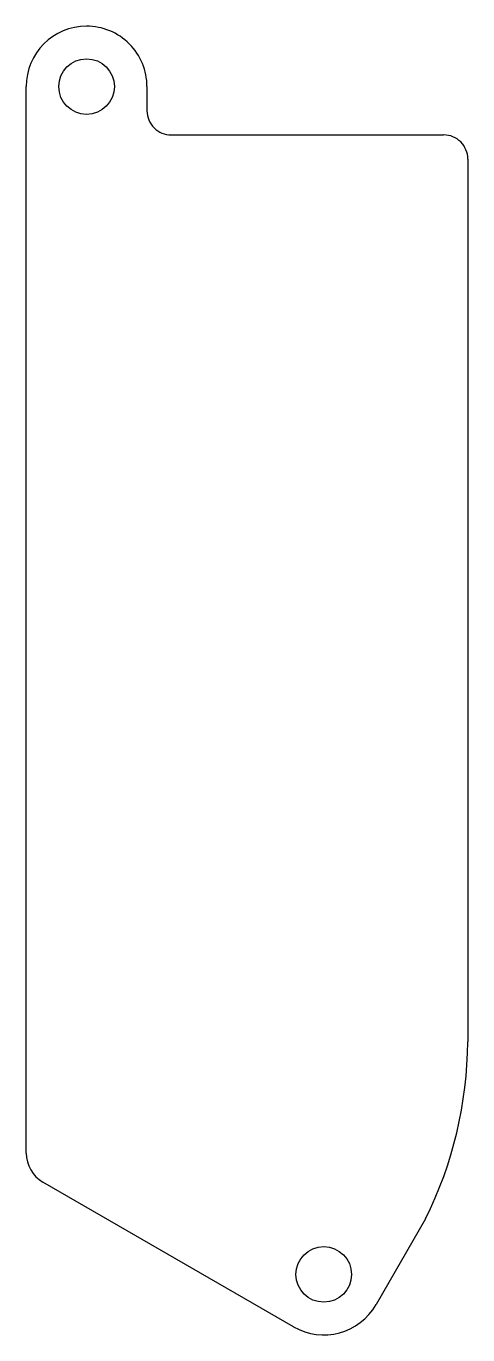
# Model space of a CAD drawing. Extents: x 91.3 to 109.6, y -52.8 to 1.4.
import ezdxf

# ---------------------------------------------------------------- set-up
doc = ezdxf.new("R2010")
doc.units = 0
doc.layers.add('Solid', color=7, linetype='CONTINUOUS')

msp = doc.modelspace()

# ---------------------------------------------------------------- linework, layer by layer
at = {"layer": 'Solid'}
for p, q in [((93.8381, 1.36841), (93.8381, 1.36841, 1.6)), ((93.8381, 1.36841), (93.8381, 1.36841, 1.6)), ((91.3383, -45.2765, 1.6), (91.338, -1.13159, 1.6)), ((91.338, -1.13159), (91.338, -1.13159, 1.6)), ((91.3383, -45.2765), (91.338, -1.13159)), ((91.338, -1.13159), (91.338, -1.13159, 1.6)), ((91.3383, -45.2765), (91.338, -1.13159)), ((91.3383, -45.2765, 1.6), (91.338, -1.13159, 1.6)), ((94.9882, -1.13178), (94.9882, -1.13178, 1.6)), ((94.9882, -1.13178), (94.9882, -1.13178, 1.6)), ((96.3381, -1.13173), (96.3383, -2.13167)), ((96.3381, -1.13173, 1.6), (96.3383, -2.13167, 1.6)), ((96.3381, -1.13173), (96.3381, -1.13173, 1.6)), ((96.3381, -1.13173), (96.3381, -1.13173, 1.6)), ((96.3381, -1.13173, 1.6), (96.3383, -2.13167, 1.6)), ((96.3381, -1.13173), (96.3383, -2.13167)), ((96.3383, -2.13167), (96.3383, -2.13167, 1.6)), ((96.3383, -2.13167), (96.3383, -2.13167, 1.6)), ((97.3383, -3.13166), (108.619, -3.13149)), ((97.3383, -3.13166, 1.6), (108.619, -3.13149, 1.6)), ((97.3383, -3.13166, 1.6), (108.619, -3.13149, 1.6)), ((97.3383, -3.13166), (108.619, -3.13149)), ((97.3383, -3.13166), (97.3383, -3.13166, 1.6)), ((97.3383, -3.13166), (97.3383, -3.13166, 1.6)), ((108.619, -3.13149), (108.619, -3.13149, 1.6)), ((108.619, -3.13149), (108.619, -3.13149, 1.6)), ((109.619, -4.13148), (109.619, -40.6721)), ((109.619, -4.13148, 1.6), (109.619, -40.6721, 1.6)), ((109.619, -4.13148), (109.619, -4.13148, 1.6)), ((109.619, -4.13148, 1.6), (109.619, -40.6721, 1.6)), ((109.619, -4.13148), (109.619, -40.6721)), ((109.619, -4.13148), (109.619, -4.13148, 1.6)), ((109.619, -40.6721), (109.619, -40.6721, 1.6)), ((109.619, -40.6721), (109.619, -40.6721, 1.6)), ((91.3383, -45.2765), (91.3383, -45.2765, 1.6)), ((91.3383, -45.2765), (91.3383, -45.2765, 1.6)), ((92.0311, -46.4765), (92.0311, -46.4765, 1.6)), ((102.405, -52.4657), (92.0311, -46.4765)), ((102.405, -52.4657, 1.6), (92.0311, -46.4765, 1.6)), ((102.405, -52.4657, 1.6), (92.0311, -46.4765, 1.6)), ((92.0311, -46.4765), (92.0311, -46.4765, 1.6)), ((102.405, -52.4657), (92.0311, -46.4765)), ((107.872, -47.9962), (105.82, -51.5507)), ((107.872, -47.9962, 1.6), (105.82, -51.5507, 1.6)), ((107.872, -47.9962, 1.6), (105.82, -51.5507, 1.6)), ((107.872, -47.9962), (105.82, -51.5507)), ((107.872, -47.9962), (107.872, -47.9962, 1.6)), ((107.872, -47.9962), (107.872, -47.9962, 1.6)), ((104.805, -50.3009), (104.805, -50.3009, 1.6)), ((104.805, -50.3009), (104.805, -50.3009, 1.6)), ((105.82, -51.5507), (105.82, -51.5507, 1.6)), ((105.82, -51.5507), (105.82, -51.5507, 1.6)), ((102.405, -52.4657), (102.405, -52.4657, 1.6)), ((102.405, -52.4657), (102.405, -52.4657, 1.6))]:
    msp.add_line(p, q, dxfattribs=at)
for centre in [(93.8382, -1.13178), (93.8382, -1.13178), (93.8382, -1.13178), (93.8382, -1.13178), (103.655, -50.3009), (103.655, -50.3009), (103.655, -50.3009), (103.655, -50.3009)]:
    msp.add_circle(centre, 1.15, dxfattribs=at)
for centre, radius, start, end in [((93.838, -1.13166), 2.50007, 89.9986, 179.998), ((93.838, -1.13166, 1.6), 2.50007, 89.9986, 179.998), ((93.838, -1.13166), 2.50007, 89.9986, 179.998), ((93.838, -1.13166, 1.6), 2.50007, 89.9986, 179.998), ((93.8381, -1.1316), 2.50001, -0.002979, 89.9995), ((93.8381, -1.1316, 1.6), 2.50001, -0.002979, 89.9995), ((93.8381, -1.1316), 2.50001, -0.002979, 89.9995), ((93.8381, -1.1316, 1.6), 2.50001, -0.002979, 89.9995), ((97.3383, -2.13167), 0.99999, -180, -89.9994), ((97.3383, -2.13167, 1.6), 0.99999, -180, -89.9994), ((97.3383, -2.13167), 0.99999, -180, -89.9994), ((97.3383, -2.13167, 1.6), 0.99999, -180, -89.9994), ((108.619, -4.13148), 0.99999, 0, 90.0003), ((108.619, -4.13148, 1.6), 0.99999, 0, 90.0003), ((108.619, -4.13148), 0.99999, 0, 90.0003), ((108.619, -4.13148, 1.6), 0.99999, 0, 90.0003), ((92.8452, -40.5421), 16.7744, -26.3834, -0.443926), ((92.8452, -40.5421, 1.6), 16.7744, -26.3834, -0.443926), ((92.8452, -40.5421), 16.7744, -26.3834, -0.443926), ((92.8452, -40.5421, 1.6), 16.7744, -26.3834, -0.443926), ((92.724, -45.2765), 1.38564, 180, -120), ((92.724, -45.2765, 1.6), 1.38564, 180, -120), ((92.724, -45.2765), 1.38564, 180, -120), ((92.724, -45.2765, 1.6), 1.38564, 180, -120), ((103.655, -50.3006), 2.50007, -120.001, -30.0018), ((103.655, -50.3006, 1.6), 2.50007, -120.001, -30.0018), ((103.655, -50.3006), 2.50007, -120.001, -30.0018), ((103.655, -50.3006, 1.6), 2.50007, -120.001, -30.0018)]:
    msp.add_arc(centre, radius, start, end, dxfattribs=at)

doc.saveas('drawing.dxf')
